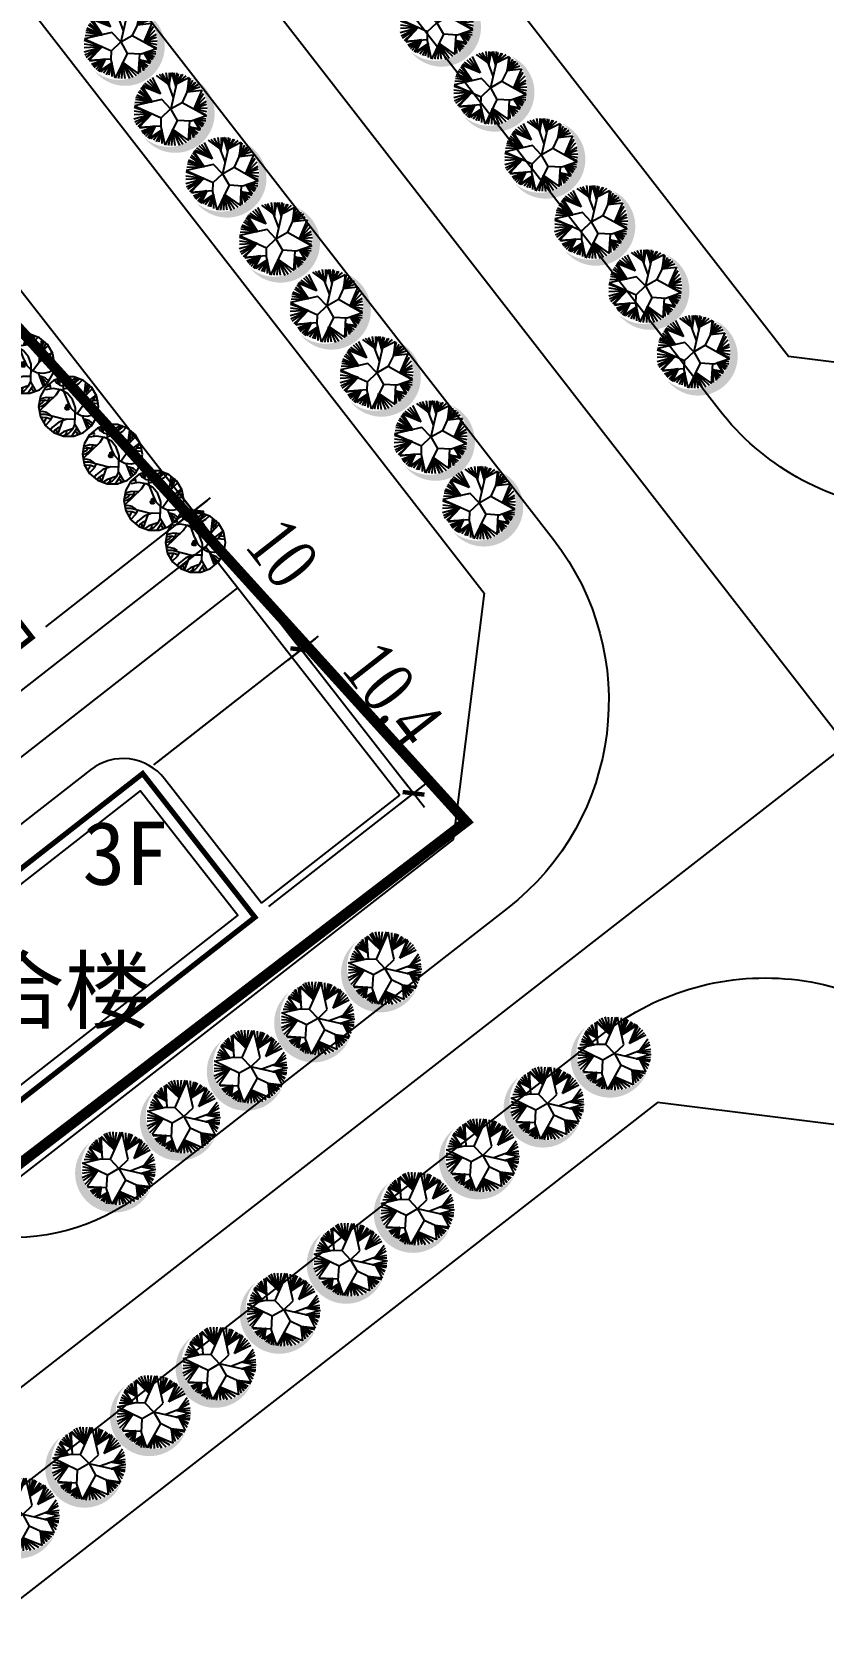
# Model space of a CAD drawing. Extents: x -17471 to 313636, y -71590 to 757901.
# Drawn here: x 101480 to 105992, y 11972 to 21080 of the extents above; entities that cross this region are included whole.
import ezdxf

# ---------------------------------------------------------------- set-up
doc = ezdxf.new("R2010")
doc.units = 0
doc.header["$LTSCALE"] = 1000
doc.header["$MEASUREMENT"] = 0
doc.linetypes.add('CENTER2', pattern=[1.125, 0.75, -0.125, 0.125, -0.125])
for name, color, linetype in [('A绿-1', 94, 'Continuous'), ('JZD', 1, 'Continuous'), ('PUB_DIM', 3, 'Continuous'), ('PUB_TAB', 7, 'Continuous'), ('PUB_TITLE', 4, 'Continuous'), ('乔木', 93, 'Continuous'), ('建筑-1', 144, 'Continuous'), ('道路', 2, 'Continuous')]:
    doc.layers.add(name, color=color, linetype=linetype)
doc.styles.add('DIM', font='txt_____.ttf')
doc.styles.add('坐标标注', font='times.ttf', dxfattribs={"width": 0.75})
doc.styles.add('宋体', font='')
doc.styles.get('宋体').set_extended_font_data('SimSun')
doc.dimstyles.new('FAST', dxfattribs={"dimtxt": 3, "dimasz": 1, "dimexe": 1.25, "dimexo": 1, "dimgap": 1, "dimtad": 1, "dimtoh": 1, "dimdec": 1, "dimdsep": 46, "dimtxsty": '坐标标注', "dimblk": '尺寸起止点', "dimcen": 2.5, "dimadec": 0, "dimazin": 0, "dimtfac": 1, "dimtdec": 1, "dimtmove": 2, "dimatfit": 3, "dimfxl": 0, "dimarcsym": 0})

# ---------------------------------------------------------------- blocks, each defined once
blk = doc.blocks.new('云杉')
at = {"layer": '道路', "linetype": 'CENTER2', "ltscale": 4}
h = blk.add_hatch(color=7, dxfattribs=at)
edge = h.paths.add_edge_path()
edge.add_ellipse((341642.9659094361, 74046.66497989596), major_axis=(-397.2453573062428, 585.0792942952565), ratio=0.9999999993520611, start_angle=107.07767182731021, end_angle=291.5808308227864, ccw=False)
edge.add_ellipse((341759.5108493344, 73960.43942414722), major_axis=(-409.208139567098, 601.4513970745475), ratio=0.9999999993529916, start_angle=95.53610480986013, end_angle=303.0120425622653)
at = {"color": 95}
for p, q in [((341327.9154484656, 74166.06309043094), (341113.9327861451, 74416.06854745196)), ((341476.3122477403, 74315.41853674134), (341133.7012320561, 74447.22044988442)), ((341133.7012320561, 74447.22044988442), (341327.9154484656, 74166.06309043094)), ((341476.3122477403, 74315.41853674134), (341152.6436668404, 74467.65789580684)), ((341476.3122477403, 74315.41853674134), (341183.1026983594, 74506.39237909415)), ((341224.5439703264, 74550.22350491927), (341476.3122477403, 74315.41853674124)), ((341271.5673755598, 74581.1997656768), (341476.3122477398, 74315.41853674177)), ((341318.5907807932, 74612.17602643436), (341476.3122477403, 74315.41853674136)), ((341611.6527772801, 74501.18247783328), (341713.9660661677, 74247.71830423479)), ((341766.4963000616, 74506.39237909415), (341672.2498503475, 74042.2955841356)), ((341766.4963000616, 74506.39237909415), (341996.4688617853, 74631.03363419263)), ((341996.4688617853, 74631.03363419263), (341971.0936193482, 74372.18079226531)), ((341971.0936193482, 74372.18079226531), (342023.6384824864, 74619.93424896413)), ((341971.0936193482, 74372.18079226531), (342070.6618877198, 74581.1997656768)), ((341971.0936193482, 74372.18079226531), (342106.581701782, 74550.22350491927)), ((342125.9371421297, 74539.9169611206), (341971.0936193482, 74372.18079226531)), ((342167.4390894583, 74506.39237909415), (341971.0936193482, 74372.18079226531)), ((342203.3589035204, 74457.35135200816), (341971.0936193482, 74372.18079226531)), ((341502.763256484, 74209.91728777754), (340999.1113120996, 74083.59456166874)), ((341008.9037352302, 74147.64537379425), (341327.9154484656, 74166.06309043094)), ((341019.9466510398, 74206.99294467892), (341327.9154484656, 74166.06309043094)), ((341025.4681089447, 74250.88069986556), (341327.9154484656, 74166.06309043094)), ((341327.9154484656, 74166.06309043094), (341039.3020913875, 74279.25200999268)), ((341327.9154484656, 74166.06309043094), (341069.7004475449, 74341.20453150776)), ((341327.9154484656, 74166.06309043094), (341091.8469545257, 74372.18079226531)), ((341671.084293959, 74041.59625030252), (341502.763256484, 74209.91728777754)), ((341671.084293959, 74041.59625030252), (341881.4855908028, 74167.83702840879)), ((341971.0936193482, 74372.18079226531), (341881.4855908028, 74167.83702840879)), ((341881.4855908028, 74167.83702840879), (342334.8853228224, 73928.99189609465)), ((341969.1405130809, 74367.72689352054), (342237.9793073299, 74404.83390022589)), ((342237.9793073299, 74404.83390022589), (342098.9351204377, 74053.28742017249)), ((342098.9351204377, 74053.28742017249), (342269.7377491015, 74343.8094821382)), ((342098.9351204377, 74053.28742017249), (342305.7182385253, 74276.70368872376)), ((342098.9351204377, 74053.28742017249), (342327.8040701446, 74199.29135151068)), ((342330.5951367778, 74139.88715126448), (342098.9351204377, 74053.28742017249)), ((341327.8944427355, 73946.29844931116), (340997.8001440589, 74052.16827025272)), ((341327.8944427354, 73946.29844931116), (340997.8001440589, 73982.5141555694)), ((340997.8001440589, 73845.69761811012), (341327.8944427355, 73946.29844931114)), ((341327.8944427355, 73946.29844931114), (340997.8001440589, 73917.95668342388)), ((340999.1113120996, 74083.59456166874), (341502.763256484, 73873.2752128275)), ((341014.425193135, 73786.35004722547), (341327.8944427354, 73946.29844931116)), ((341039.3020913875, 73745.06724266925), (341327.8944427355, 73946.29844931116)), ((341078.0129720829, 73701.1794874826), (341327.8944427355, 73946.29844931116)), ((341327.8944427355, 73946.29844931116), (341097.0348582775, 73689.77414767059)), ((341502.763256484, 73873.2752128275), (341671.084293959, 74041.59625030252)), ((341502.763256484, 73704.95417535248), (341502.763256484, 73873.2752128275)), ((341797.3250720653, 73831.19495345875), (341586.9237752215, 73368.31210040244)), ((341671.084293959, 74041.59625030252), (341797.3250720653, 73831.19495345875)), ((342054.0975140054, 73822.47957988235), (341797.3250720653, 73831.19495345875)), ((342016.8561193787, 73463.88231481836), (342029.3633480627, 73823.31910726566)), ((342334.8853228224, 73928.99189609465), (342054.0975140054, 73822.47957988235)), ((342344.3684438591, 74072.83798721159), (342098.9351204377, 74053.28742017249)), ((342098.9351204377, 74053.28742017249), (342333.3255280494, 73951.53789481186)), ((342344.3684438591, 74003.12724316673), (342098.9351204377, 74053.28742017249)), ((342327.8040701446, 73876.67387886766), (342111.1156192236, 73844.10847637331)), ((342208.9410367869, 73693.47789431436), (342111.1156192236, 73844.10847637331)), ((342111.1156192236, 73844.10847637331), (342233.8179350394, 73685.7196717846)), ((342269.7377491015, 73724.39752571037), (342111.1156192236, 73844.10847637331)), ((342327.8040701446, 73830.23780241211), (342111.1156192236, 73844.10847637331)), ((342111.1156192236, 73844.10847637331), (342280.7806649112, 73752.82546519901)), ((342300.1361052589, 73783.80172595655), (342111.1156192236, 73844.10847637331)), ((341097.0348582775, 73689.77414767059), (341502.763256484, 73727.0024763408)), ((341390.9595462647, 73716.74372864408), (341111.2023948734, 73670.20322672505)), ((341390.9595462646, 73716.74372864408), (341144.391817664, 73613.46060647084)), ((341163.7472580117, 73590.24256824306), (341390.9595462646, 73716.74372864408)), ((341191.3545475358, 73556.66135685508), (341390.9595462646, 73716.74372864408)), ((341227.3350369596, 73525.68509609753), (341390.9595462646, 73716.74372864408)), ((341266.045917655, 73497.31378597043), (341390.9595462647, 73716.74372864408)), ((341390.9595462647, 73716.74372864408), (341286.7608807492, 73488.77886583867)), ((341286.7608807492, 73488.77886583867), (341516.067153279, 73651.73858817262)), ((341516.067153279, 73651.73858817262), (341313.0693228884, 73481.85397027242)), ((341516.067153279, 73651.73858817262), (341365.553510665, 73456.03098141421)), ((341516.067153279, 73651.73858817267), (341418.0983738033, 73430.207992556)), ((341516.067153279, 73651.73858817261), (341465.1217790366, 73419.90144875733)), ((341586.9237752215, 73368.31210040244), (341502.763256484, 73704.95417535248)), ((341516.067153279, 73651.73858817262), (341523.1881000797, 73396.68341052956)), ((341647.6332667039, 73368.31210040244), (341719.9274428424, 73660.92016916834)), ((341711.2210456518, 73368.31210040244), (341719.9274428424, 73660.92016916834)), ((341719.9274428424, 73660.92016916834), (342016.8561193787, 73463.88231481836)), ((341976.6757526146, 73422.50639938776), (341719.9274428424, 73660.92016916834)), ((341910.2969070335, 73388.92518799979), (341719.9274428424, 73660.92016916834)), ((341772.0177579665, 73368.31210040244), (341719.9274428424, 73660.92016916834)), ((341854.9609772621, 73368.31210040244), (341719.9274428424, 73660.9201691684)), ((342025.7460160505, 73719.36304724938), (342208.9410367869, 73693.47789431436)), ((342025.7460160505, 73719.36304724938), (342231.0268684062, 73675.41312798591)), ((342222.7143438681, 73654.74341102704), (342025.7460160505, 73719.36304724938)), ((342025.7460160505, 73719.36304724938), (342042.9939228341, 73484.40229154132)), ((342192.3159877108, 73608.3073345715), (342025.7460160505, 73719.36304724938)), ((342025.7460160505, 73719.36304724938), (342103.8513105104, 73520.5318241982)), ((342128.7282087629, 73543.74986242598), (342025.7460160505, 73719.36304724938)), ((342159.1265649202, 73572.17780191461), (342025.7460160505, 73719.36304724938))]:
    blk.add_line(p, q, dxfattribs=at)
at = {"color": 95, "style": 'DIM', "flags": 1}
for tag in ['XVALUE', 'YVALUE']:
    blk.add_attdef(tag, (341671.084293959, 74041.59625030252), '', height=0.008835749991703779, rotation=90, dxfattribs=at)
blk = doc.blocks.new('124')
at = {"color": 95}
for p, q in [((341611.6527772801, 74501.18247783328), (341572.9418965848, 74710.25808060632)), ((341628.2778263562, 74710.25808060632), (341631.0082176278, 74470.26284643727)), ((341630.4698770924, 74463.51810275191), (341672.5090382097, 74714.87889274216)), ((341672.5090382097, 74714.87889274216), (341755.8757727849, 74454.0938290178)), ((341755.8757727849, 74454.0938290178), (341719.4728948282, 74712.80640187522)), ((341755.8757727849, 74454.0938290178), (341769.2873666949, 74712.80640187522)), ((341391.4123282723, 74654.04636101816), (341611.6527772801, 74501.18247783328)), ((341442.9752720558, 74676.67686921834), (341611.6527772801, 74501.18247783328)), ((341495.520135194, 74692.19331427789), (341611.6527772801, 74501.18247783328)), ((341766.4963000616, 74506.39237909415), (341799.6857228522, 74702.49985807655)), ((341766.4963000616, 74506.39237909415), (341860.5431105285, 74684.43509174812)), ((341879.8985508762, 74681.83014111768), (341766.4963000616, 74506.39237909415)), ((341937.9648719192, 74663.76537478925), (341766.4963000616, 74506.39237909416))]:
    blk.add_line(p, q, dxfattribs=at)
at = {"layer": 'PUB_DIM', "color": 95}
blk.add_blockref('云杉', (0, 0), dxfattribs=at)
blk = doc.blocks.new('吊瓜')
at = {"layer": 'A绿-1', "color": 124, "linetype": 'Continuous'}
for p, q in [((-931.5152440293605, 779.708082606543), (-1130.080829642611, 435.7824350616793)), ((-642.6527019722998, 737.6348884842228), (-935.0347362740577, 687.2852811119446)), ((-627.2951308949414, 1034.979047229041), (-931.5152440293605, 779.708082606543)), ((-755.3979767544806, 843.5904426834459), (-911.6831166012707, 786.6170722267489)), ((-781.7343390210444, 901.1004832527469), (-789.3781430467061, 908.8043394348497)), ((-753.4181600316224, 857.0180728218402), (-781.7343390210444, 901.1004832527469)), ((-741.886727498335, 805.9094537994752), (-753.4181600316224, 857.0180728218402)), ((-748.5309024079615, 753.9390792152772), (-741.886727498335, 805.9094537994752)), ((-350.6828814252076, 684.9474997780198), (-642.6527019722998, 737.6348884842228)), ((-254.1139243825019, 1170.805884577974), (-627.2951308949414, 1034.979047229041)), ((-585.4970860703761, 1047.472703864325), (-503.069172118514, 938.0260639450426)), ((-526.161170409483, 497.011612918126), (-388.4830914242921, 705.0641678116153)), ((-503.069172118514, 938.0260639450426), (-388.1793145879201, 863.3718700668687)), ((-457.2539867146552, 1003.29091637348), (-490.4236103280127, 1080.008593871338)), ((-449.6947712644032, 908.8043505928363), (-457.2539867146552, 1003.29091637348)), ((-439.967987607306, 1086.881999232515), (-456.4434305890027, 1104.588136126746)), ((-401.613319228476, 1019.956750704987), (-439.967987607306, 1086.881999232515)), ((-402.0988422616065, 868.0278982422242), (-388.4615030034474, 943.9495189926456)), ((-388.4615030034474, 943.9495189926456), (-401.613319228476, 1019.956750704987)), ((-388.1793145879201, 863.3718700668687), (-286.5425570710358, 835.4919836304034)), ((-94.3411429150874, 535.5779911300997), (-350.6828814252076, 684.9474997780198)), ((-266.1781295998517, 1169.802060630071), (-257.2251802666724, 670.6284641525635)), ((-259.4294531091145, 721.4031643173585), (57.57303078337281, 771.7944404861773)), ((-257.2251802666724, 670.6284641525635), (-89.52856242495182, 223.9872784874315)), ((143.0172160880029, 1170.805873992191), (-254.1139243825019, 1170.805884577974)), ((-96.3956367715291, 737.600082709534), (372.4597830549901, 1096.34761526798)), ((-48.9163528187928, 862.1948649666156), (-89.52856242495182, 745.8406198761295)), ((71.56567533178895, 1033.601135661353), (-48.9163528187928, 862.1948649666156)), ((57.57303078337281, 771.7944404861773), (338.2230952994287, 927.5679842254976)), ((81.07388198537228, 890.0546441337938), (59.88950321833545, 851.8309801361393)), ((243.4061447398126, 1153.46306383823), (71.56567533178895, 1033.601135661353)), ((290.8836758868274, 1137.124067332494), (81.07388198537228, 890.0546441337938)), ((516.198415447885, 1034.979016616089), (143.0172160880029, 1170.805873992191)), ((338.2230952994287, 927.5679842254976), (474.4003174082463, 1063.811700370061)), ((501.5134213702258, 101.6579217216859), (603.4539557234821, 965.9197994491915)), ((820.4185149923869, 779.7080356857623), (516.198415447885, 1034.979016616089)), ((535.4935993925756, 411.5305431625675), (848.0638792292302, 737.600082709534)), ((610.2026322142192, 615.4128040573487), (673.6787625090656, 656.1258867523502)), ((671.4143120543304, 917.0448880455369), (611.9848144785938, 681.4599654457415)), ((611.9848144785938, 681.4599654457415), (623.8183830515918, 493.083447577701)), ((673.6787625090656, 656.1258867523502), (719.4021196619578, 716.0937849304537)), ((719.4021196619578, 716.0937849304537), (741.8577924028941, 788.0834852478365)), ((738.3372950808116, 863.4119678757052), (732.5076013342914, 884.3668727180848)), ((741.8577924028941, 788.0834852478365), (738.3372950808116, 863.4119678757052)), ((1018.984082152063, 435.7823775551151), (820.4185149923869, 779.7080356857623)), ((-1130.080829642611, 435.7824350616793), (-1199.041948340731, 44.68461249087704)), ((-1199.041948340731, 44.68461249087704), (-1130.080871556609, -346.4132175185805)), ((-1197.021894763297, 36.44401381228818), (-1044.515384457904, 76.16441567157017)), ((-1111.057469771666, 261.9525969765018), (-1176.657467578261, 232.2278159401249)), ((-1176.657467578261, 126.2374556801151), (-1056.419139359801, 187.1462312958101)), ((-1169.790393231684, -118.4212575652709), (-526.161170409483, 497.011612918126)), ((-907.6922711117804, 395.5397837898563), (-1163.041716740889, 329.977638461336)), ((-983.7318413956818, 281.6776828071961), (-1111.057469771666, 261.9525969765018)), ((-1056.419139359801, 187.1462312958101), (-972.7763985856, 273.004268004639)), ((-1044.515384457904, 76.16441567157017), (-914.7913190586987, 165.6496821663241)), ((-857.3385112508113, 256.6652714989032), (-983.7318413956818, 281.6776828071961)), ((-914.7913190586987, 165.6496821663241), (-823.4963349564496, 294.1065696022342)), ((-633.0930149300984, 370.7540908119554), (-907.6922711117804, 395.5397837898563)), ((-823.4963349564496, 294.1065696022342), (-789.3781549199048, 395.1915463707337)), ((95.45391762418149, 307.5425290367493), (-94.3411429150874, 535.5779911300997)), ((-82.77988593415648, 223.9872784874315), (19.6583918825927, -5.068712208521902)), ((195.8102158800903, 28.34555475925299), (95.45391762418149, 307.5425290367493)), ((204.664387680692, -28.92241551663028), (195.8102464930125, 28.34537623141659)), ((519.7076476351795, 121.4883115074481), (267.4083719031041, -231.8127059676772)), ((997.4819448725757, 484.8429101250003), (519.7076476351795, 121.4883115074481)), ((1092.555405022329, 150.6749115249986), (596.5868813769048, 191.4513635895128)), ((990.7332683817804, 476.7444510719652), (800.4679503695079, 175.1123670837769)), ((856.4356622473424, 285.0067327759098), (1043.57756331125, 292.2308577797303)), ((1018.984040238065, -346.4133900382658), (1087.945179821676, 44.68442881320516)), ((1087.945179821676, 44.68455126498884), (1018.984082152063, 435.7823775551151)), ((1043.57756331125, 292.2308577797303), (1065.442301203424, 297.4417235634173)), ((-1053.320524190276, -142.3990039565688), (-1183.406144068998, -150.9571724631896)), ((-941.4410763486085, -263.2532187202087), (-1142.677289269763, -256.9475327231994)), ((-1130.080871556609, -346.4132175185805), (-931.5153228505078, -690.3388862350112)), ((-1051.691554711622, -372.8676653602233), (-1088.332683919245, -379.2768892028471)), ((-881.9110213978711, -183.9017450072934), (-1053.320524190276, -142.3990039565688)), ((-880.2401314957679, -379.5611447074552), (-1051.691554711622, -372.8676653602233)), ((-1000.007900260287, -566.8201538779904), (-917.6660068257625, -437.7607378699904)), ((-205.0848476155224, -452.7313345649382), (-941.4410763486085, -263.2532187202087)), ((-938.7962204201758, -672.8105141380001), (-741.0925540192547, -475.4811665275265)), ((-917.6660068257625, -437.7607378699904), (-898.0673657639563, -379.2768892028471)), ((-735.0335494263709, -281.527066395538), (-881.9110213978711, -183.9017450072934)), ((-721.4177985890565, -444.4907971122375), (-880.2401314957679, -379.5611447074552)), ((-741.0925540192547, -475.4811665275265), (-653.4574422582082, -314.0629812934567)), ((-422.1888585789857, -543.7132837035824), (-671.697547744101, -745.9370490768124)), ((-470.059198592513, -1015.219050190703), (-273.045203946429, -485.2672494628569)), ((-118.5627836449567, -439.0220990874877), (-422.1888585789857, -543.7132837035824)), ((202.5588923708856, -444.4907971122375), (-118.5627836449567, -439.0220990874877)), ((19.6583918825927, -5.068712208521902), (194.2606472269836, -185.2749828078886)), ((182.1944648997014, -615.6950652816449), (204.664387680692, -28.92241551663028)), ((194.2606472269836, -185.2749828078886), (419.9672719733062, -294.8959986426999)), ((419.9672719733062, -294.8959986426999), (669.5547172324004, -320.7098477103864)), ((460.7845665709319, -305.9645222404142), (620.9359566466155, -723.1956199386259)), ((583.5436262385192, -444.1547259071012), (515.1291720644658, -436.3923380592023)), ((744.4838994757592, -504.2134813048979), (583.5436262385192, -444.1547259071012)), ((617.0697065607965, -444.4907971122375), (631.5224645392009, -580.968171284454)), ((719.7426687971893, -590.1372454383527), (630.5670595423289, -542.3826980331069)), ((631.5224645392009, -580.968171284454), (691.7816248671588, -704.2718185165068)), ((669.5547172324004, -320.7098477103864), (912.9190543429431, -259.6029986121794)), ((827.5810540453967, -697.2479696967712), (719.7426687971893, -590.1372454383527)), ((875.1769830481353, -615.6950652816449), (744.4838994757592, -504.2134813048979)), ((820.4184361712396, -690.3390269973388), (1018.984040238065, -346.4133900382658)), ((912.9190543429431, -259.6029986121794), (1065.442301203424, -167.2961689689328)), ((-931.5153228505078, -690.3388862350112), (-627.2952370389394, -945.6098834731747)), ((-671.697547744101, -745.9370490768124), (-735.0335494263709, -827.6757855155593)), ((-627.2952370389394, -945.6098834731747), (-254.1140449746308, -1081.43676087643)), ((-569.0373038991384, -843.2223613479291), (-619.4772640927258, -917.327148983728)), ((-483.946488402682, -778.1593449332868), (-569.0373038991384, -843.2223613479291)), ((-520.2044496758754, -821.6313315131774), (-524.403793500227, -811.3368133285185)), ((-503.9577124341304, -905.9712673881222), (-520.2044496758754, -821.6313315131774)), ((-517.5367297394696, -990.781594345819), (-503.9577124341304, -905.9712673881222)), ((-381.7344149334967, -746.122881100433), (-483.946488402682, -778.1593449332868)), ((-247.0517305596295, -916.7947972991606), (-415.7145930989209, -1031.558046696438)), ((-259.4294531091145, -1072.334498760953), (-190.6029772980983, -1026.609368202939)), ((-254.1140449746308, -1081.43676087643), (143.0170954958739, -1081.436792633787)), ((127.8498594061675, -786.8993331649472), (-247.0517305596295, -916.7947972991606)), ((-245.8137022717419, -1064.093961308252), (-50.75755469636351, -969.5315921523725)), ((-190.6029772980983, -1026.609368202939), (-141.5661611779506, -960.1017597892424)), ((-141.5661611779506, -960.1017597892424), (-118.2335683091223, -880.833472035185)), ((-118.2335683091223, -880.833472035185), (-116.76006381349, -852.1132665374389)), ((-50.75755469636351, -969.5315921523725), (100.1930337683734, -813.9589008071562)), ((66.75657756491273, -1080.432957813995), (270.5192485587177, -770.7024150588622)), ((100.1930337683734, -813.9589008071562), (188.8311947123584, -616.1402493217101)), ((143.0170954958739, -1081.436792633787), (516.1983093039453, -945.609975312007)), ((188.8311947123584, -616.1402493217101), (188.9431413904967, -615.6950652816449)), ((392.8242103830999, -998.8800536849667), (188.9431413904967, -648.3730582931166)), ((241.3795527235925, -931.890990326654), (209.4259665743884, -901.1302308776503)), ((304.4994267241418, -1031.558046696438), (241.3795527235925, -931.890990326654)), ((516.1983093039453, -945.609975312007), (820.4184361712396, -690.3390269973388)), ((620.9359566466155, -723.1956199386259), (684.911665035921, -819.5773261764189)), ((691.7816248671588, -704.2718185165068), (752.8720213667693, -770.7024150588622))]:
    blk.add_line(p, q, dxfattribs=at)
at = {"layer": 'A绿-1', "color": 124}
for centre, radius in [((-140.7320192082698, -11.97500989223772), 49.61832947383164), ((-135.3481085999665, -33.49339463497745), 43.37211609927554), ((-97.66429989175231, 63.33933756564511), 56.2016898583307), ((-92.28038928350725, 31.06176016543759), 52.98916507313913), ((-65.36351044017647, 25.68216383670369), 46.28802320488671), ((-81.51345956164005, -44.25258729244524), 32.72336929275366)]:
    blk.add_circle(centre, radius, dxfattribs=at)
blk = doc.blocks.new('尺寸起止点')
for p, q in [((0, -2), (0, 2)), ((-2, 0), (2, 0))]:
    blk.add_line(p, q)
blk.add_lwpolyline([(-0.88388347648322, -0.8838834764831631, 0.5, 0.5, 0), (0.8838834764831063, 0.88388347648322, 0, 0, 0)], format="xyseb")
blk = doc.blocks.new('*D1515')
at = {"color": 0, "linetype": 'Continuous', "lineweight": -2, "transparency": 16777216}
for p, q in [((618168.1680406744, 3388594.706375957), (618177.569151218, 3388602.050702604)), ((618176.8919204087, 3388600.887148381), (618236.9034252143, 3388524.069379012)), ((618228.7951743763, 3388517.100570383), (618238.19628492, 3388524.44489703))]:
    blk.add_line(p, q, dxfattribs=at)
at = {"layer": 'Defpoints', "color": 0, "linetype": 'Continuous', "transparency": 16777216}
for p in [(618167.3800044684, 3388594.090747061, -134.821), (618237.2112396625, 3388523.675360909), (618228.0071381703, 3388516.484941486, -134.821)]:
    blk.add_point(p, dxfattribs=at)
at = {"color": 0, "linetype": 'Continuous', "lineweight": -2, "transparency": 16777216, "xscale": 0.5, "yscale": 0.5, "zscale": 0.5}
for p, rotation in [((618176.5841059606, 3388601.281166485), 127.9976312333396), ((618237.2112396625, 3388523.675360909), 307.9976312333396)]:
    blk.add_blockref('尺寸起止点', p, dxfattribs=dict(at, rotation=rotation))
at = {"color": 0, "linetype": 'Continuous', "transparency": 16777216, "insert": (618208.8916259948, 3388564.035977908), "char_height": 3, "attachment_point": 5, "rotation": 307.99763123333963, "style": '坐标标注'}
blk.add_mtext('98.48', dxfattribs=at)
blk = doc.blocks.new('*D1516')
at = {"color": 0, "linetype": 'Continuous', "lineweight": -2, "transparency": 16777216}
for p, q in [((618228.7951743766, 3388517.100570383), (618238.1962849202, 3388524.44489703)), ((618237.5190541106, 3388523.281342806), (618243.0597141767, 3388516.189016952)), ((618234.9514633389, 3388509.220208322), (618244.3525738826, 3388516.56453497))]:
    blk.add_line(p, q, dxfattribs=at)
at = {"layer": 'Defpoints', "color": 0, "linetype": 'Continuous', "transparency": 16777216}
for p in [(618228.0071381705, 3388516.484941486, -134.821), (618243.3675286248, 3388515.794998849), (618234.1634271329, 3388508.604579425, -134.821)]:
    blk.add_point(p, dxfattribs=at)
at = {"color": 0, "linetype": 'Continuous', "lineweight": -2, "transparency": 16777216, "xscale": 0.5, "yscale": 0.5, "zscale": 0.5}
for p, rotation in [((618237.2112396625, 3388523.67536091), 127.9976312350964), ((618243.3675286248, 3388515.794998849), 307.9976312350964)]:
    blk.add_blockref('尺寸起止点', p, dxfattribs=dict(at, rotation=rotation))
at = {"color": 0, "linetype": 'Continuous', "transparency": 16777216, "insert": (618242.2799283748, 3388521.290230952), "char_height": 3, "attachment_point": 5, "rotation": 307.99763123509643, "style": '坐标标注'}
blk.add_mtext('10', dxfattribs=at)
blk = doc.blocks.new('*D1517')
at = {"color": 0, "linetype": 'Continuous', "lineweight": -2, "transparency": 16777216}
for p, q in [((618235.1090705802, 3388509.343334101), (618244.3525738828, 3388516.56453497)), ((618243.6753430732, 3388515.400980746), (618249.4622546982, 3388507.993440409)), ((618241.511611101, 3388501.147757557), (618250.7551144038, 3388508.368958426))]:
    blk.add_line(p, q, dxfattribs=at)
at = {"layer": 'Defpoints', "color": 0, "linetype": 'Continuous', "transparency": 16777216}
for p in [(618234.3210343742, 3388508.727705205, -134.821), (618249.7700691463, 3388507.599422306), (618240.7235748947, 3388500.532128661, -134.821)]:
    blk.add_point(p, dxfattribs=at)
at = {"color": 0, "linetype": 'Continuous', "lineweight": -2, "transparency": 16777216, "xscale": 0.5, "yscale": 0.5, "zscale": 0.5}
for p, rotation in [((618243.3675286253, 3388515.794998849), 127.997631234121), ((618249.7700691463, 3388507.599422306), 307.997631234121)]:
    blk.add_blockref('尺寸起止点', p, dxfattribs=dict(at, rotation=rotation))
at = {"color": 0, "linetype": 'Continuous', "transparency": 16777216, "insert": (618248.5627520694, 3388513.254924789), "char_height": 3, "attachment_point": 5, "rotation": 307.997631234121, "style": '坐标标注'}
blk.add_mtext('10.4', dxfattribs=at)
blk = doc.blocks.new('A$C43DF018A')
at = {"linetype": 'Continuous', "flags": 128}
for points, elevation in [([(147.5334344608709, 236.5452638766728), (246.6972910978366, 108.8758141468279), (244.9411023119465, 94.83484734594822), (216.409776026383, 72.62056850409135)], -90.984), ([(175.3901549569564, 236.5452638766728), (264.0561950178817, 122.3913278738037), (278.0808172731195, 120.6371833994053), (337.3454593040515, 166.7801937297918)], -90.984), ([(230.8128421321744, 111.5417446242645), (241.8941622645361, 97.35709291463718)], -134.821), ([(234.0138002035674, 91.20080395229161), (241.8941622645361, 97.35709291463718)], -134.821), ([(330.5241108689224, 0.9521783008240163), (270.6207442688756, 78.07533698156476), (256.5961220136378, 79.8294814559631), (155.2885761389043, 0.9521783008240163)], -90.984)]:
    blk.add_lwpolyline(points, dxfattribs=dict(at, elevation=elevation))
for points, elevation in [([(153.8645073008956, 236.5452638766728), (250.6532095213188, 111.9337292737328, -0.4138724593338385), (248.0219928096049, 90.89679589075968), (227.1720976001816, 74.6632222617045, -0.4142135623690335), (210.331517579616, 76.7596154906787), (207.3782442166703, 80.55270760599524, -0.4137353127775728), (208.071890840074, 86.16221689572558), (213.014873010572, 90.02376873139292, -0.4142135624222082), (214.4185381130083, 89.85136142140254), (215.0341670095222, 89.06332521513104)], -134.821), ([(337.3454593041679, 160.4433838035911), (281.161718480289, 116.6991402721033, -0.4145547477021626), (260.100268278853, 119.3334234505892), (169.0590821169317, 236.5452638766728)], -90.984), ([(230.8128421325237, 111.5417446242645), (204.3961349112215, 90.90450970735401, -0.4146919737503797), (198.7774571180344, 91.59929006686434), (190.1256030701334, 102.7114613228478, -0.4137353127244331), (190.2990147258388, 104.1138386451639), (190.692399564432, 104.4211583756842)], -134.821), ([(234.0138002035674, 91.20080395229161), (228.4731401365716, 98.29312980780378, 0.4142135623849629), (224.2621448293794, 98.81035173730925), (219.3191626589978, 94.9487999016419, 0.4142135624583121), (219.1467553492403, 93.54513479908928), (219.7623842457542, 92.75709859281778)], -134.821), ([(147.1497752887663, 0.9521783008240163), (253.5152208128711, 83.76752457302064, -0.4145547477117401), (274.5766710146563, 81.1332413945347), (336.8551837088307, 0.9521783008240163)], -90.984)]:
    blk.add_lwpolyline(points, format="xyb", dxfattribs=dict(at, elevation=elevation))
at = {"layer": 'JZD', "color": 1, "linetype": 'Continuous', "const_width": 0.6, "elevation": -0.9239999999999924, "flags": 128}
blk.add_lwpolyline([(142.6303211331833, 209.5506343664601), (245.6753211332252, 95.84263436635956), (174.0933211331721, 41.00763436639681), (103.6503211332019, 131.6606343663298)], close=True, dxfattribs=at)
at = {"layer": 'PUB_TITLE', "color": 6}
for points, elevation in [([(161.4617947089719, 236.5452638766728), (337.3454593042843, 10.10216820752248)], -90.984), ([(337.3454593044007, 154.7402548762038), (139.8248545232927, 0.9521783008240163)], -90.984), ([(200.3198725664988, 83.91312422743067), (232.6597288210178, 109.1776360059157)], -134.821)]:
    blk.add_lwpolyline(points, dxfattribs=dict(at, elevation=elevation))
at = {"layer": '建筑-1', "const_width": 0.3, "elevation": -134.821}
for points in [[(220.9131860726047, 106.3458991777152), (160.2860523704439, 183.9517047530971), (140.5851472180802, 168.5609823470004), (201.2122809200082, 90.95517677115276)], [(213.6135031620506, 74.7561123878695), (207.2109626411693, 82.95168893085793), (227.2270822761348, 98.58866289630532), (233.6296227970161, 90.3930863533169)]]:
    blk.add_lwpolyline(points, close=True, dxfattribs=at)
at = {"layer": '建筑-1', "elevation": -134.821}
blk.add_lwpolyline([(213.734188279137, 75.73867795942351), (208.1935282129562, 82.83100381447002), (227.106397159514, 97.60609732475132), (232.6470572256949, 90.5137714697048)], close=True, dxfattribs=at)
at = {"layer": 'PUB_DIM', "color": 95, "xscale": 0.003084588505603371, "yscale": 0.003084588505603371, "zscale": 0.003084588505603371}
for p, rotation in [((-815.0933991740458, -61.55477713514119), 358.6211329122394), ((-833.1302547574742, -62.65038758004084), 358.6211329122394), ((-812.0444381764391, -65.26523024681956), 358.6211329122394), ((-830.2829417043831, -66.47069102479145), 358.6211329122394), ((-809.1423973569181, -69.08637999603525), 358.6211329122394), ((-827.325989468256, -70.1639641537331), 358.6211329122394), ((-806.2937390094157, -72.91075507970527), 358.6211329122394), ((-824.2770284706494, -73.87441726541147), 358.6211329122394), ((-803.2085989179322, -76.56645228620619), 358.6211329122394), ((-821.3749876511283, -77.69556701462716), 358.6211329122394), ((-800.4534782767296, -80.31507373368368), 358.6211329122394), ((-818.526329303626, -81.51994209829718), 358.6211329122394), ((-815.4411892121425, -85.1756393047981), 358.6211329122394), ((-812.6860685709398, -88.92426075227559), 358.6211329122394), ((38.0830237652408, 1146.585190685466), 268.6211329122395), ((34.26650093460921, 1143.734739973675), 268.6211329122395), ((51.17042439139914, 1141.723480833694), 268.6211329122395), ((30.42783353093546, 1140.974635881837), 268.6211329122395), ((26.60753008618485, 1138.127322828863), 268.6211329122395), ((47.35012094664853, 1138.87616778072), 268.6211329122395), ((43.65684781770688, 1135.919215544127), 268.6211329122395), ((22.9142569572432, 1135.17037059227), 268.6211329122395), ((39.94639470602851, 1132.87025454687), 268.6211329122395), ((36.12524495681282, 1129.968213727232), 268.6211329122395), ((32.30872212618124, 1127.117763015442), 268.6211329122395), ((28.65302491968032, 1124.032622924075), 268.6211329122395), ((24.90440347220283, 1121.277502282523), 268.6211329122395), ((21.21239979972597, 1118.338547768071), 268.6211329122395), ((17.42941838677507, 1115.437241549604), 268.6211329122395)]:
    blk.add_blockref('124', p, dxfattribs=dict(at, rotation=rotation))
at = {"layer": '乔木', "xscale": 0.001497600007569417, "yscale": 0.001497600007569417, "zscale": 0.001497600007569417}
for p in [(220.5696268711472, 121.894530357793), (223.0878387250705, 119.4520107479766), (225.5829106509918, 116.7345267841592), (227.9543859770056, 114.0911791003309), (230.3242084510857, 111.7030768743716)]:
    blk.add_blockref('吊瓜', p, dxfattribs=at)
at = {"layer": 'PUB_TAB', "color": 7, "lineweight": -3, "style": '宋体'}
for s, p in [('3F', (223.790182103985, 92.24288803525269, 134.821)), ('综合楼', (212.9287810842507, 84.41203419165686, -134.821))]:
    blk.add_text(s, height=3.608920629127114, dxfattribs=at).set_placement(p)
at = {"color": 3, "linetype": 'Continuous'}
for p1, p2, distance, override, picture, middle in [((160.2860523704439, 183.9517047530971, -134.821), (220.9131860726047, 106.3458991777152, -134.821), 11.679795193344729, {"dimtxt": 3, "dimasz": 0.5, "dimdec": 2}, '*D1515', (201.7976738968864, 153.8969356003217)), ((220.9131860726047, 106.3458991777152, -134.821), (227.0694750350667, 98.4655371173285, -134.821), 11.679795193539713, {"dimasz": 0.5}, '*D1516', (235.1859762768727, 111.1511886441149)), ((227.2270822761348, 98.58866289630532, -134.821), (233.6296227970161, 90.3930863533169, -134.821), 11.479795193997344, {"dimasz": 0.5, "dimdec": 2}, '*D1517', (241.4687999715097, 103.1158824809827))]:
    dim = blk.add_aligned_dim(p1=p1, p2=p2, distance=distance, dimstyle='FAST', override=override, dxfattribs=at)
    dim.commit()
    dim.dimension.update_dxf_attribs({"geometry": picture, "text_midpoint": middle, "insert": (-618007.0939520979, -3388410.139042308)})

msp = doc.modelspace()

# ---------------------------------------------------------------- block references
at = {"xscale": 100, "yscale": 100, "zscale": 100}
msp.add_blockref('A$C43DF018A', (79388.89428172773, 6992.1053884672), dxfattribs=at)

doc.saveas('drawing.dxf')
